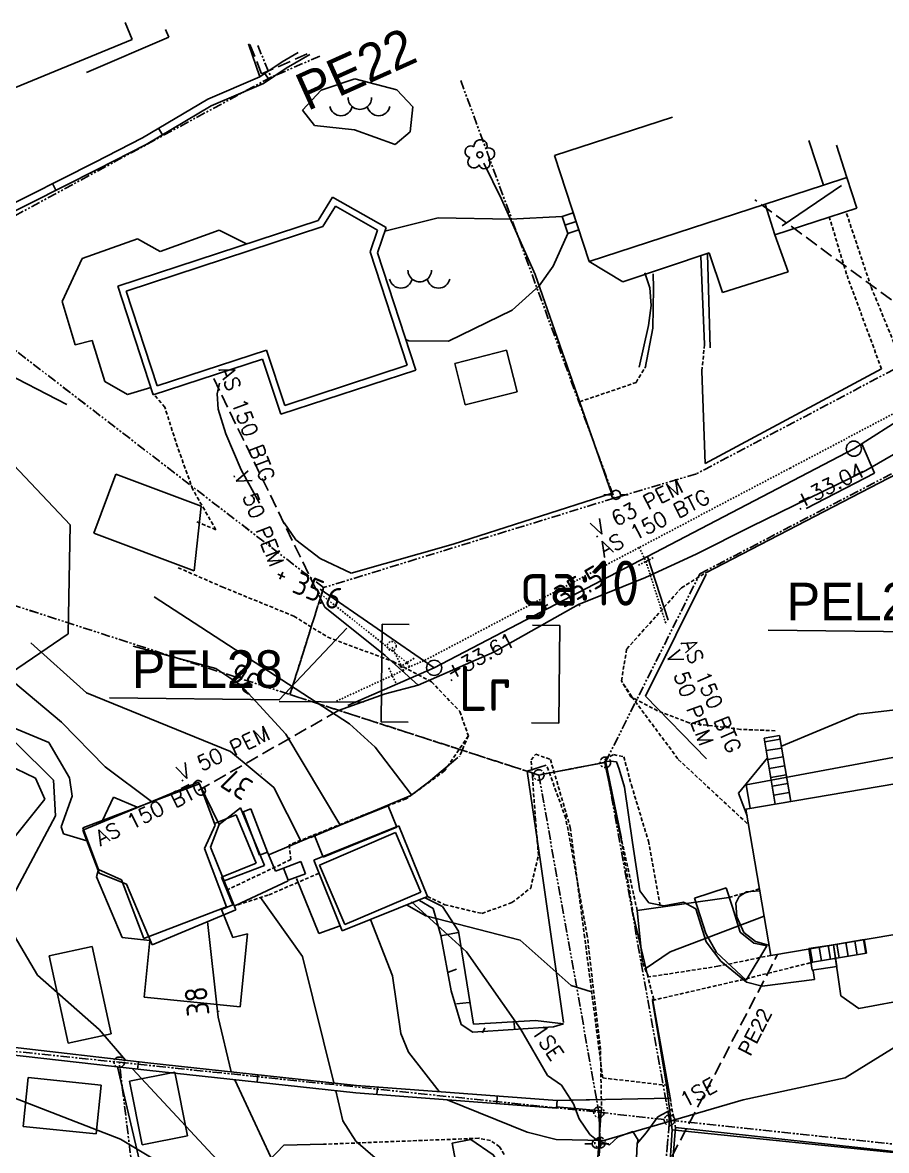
# Model space of a CAD drawing. Header units: metres. Extents: x 139929 to 142176, y 6401995 to 6404420.
# Drawn here: x 140330.2 to 140387.7, y 6402427.4 to 6402502.4 of the extents above; entities that cross this region are included whole.
import ezdxf
from ezdxf.enums import TextEntityAlignment as Align

# ---------------------------------------------------------------- set-up
doc = ezdxf.new("R2010")
doc.units = ezdxf.units.M
doc.header["$LTSCALE"] = 0.5
for name, pattern in [('DASHED', [0.75, 0.5, -0.25]), ('DASHED2', [0.375, 0.25, -0.125]), ('DGN Style 3', [2.464518, 1.76037, -0.704148]), ('HAECK', [0]), ('HIDDEN2', [0.1875, 0.125, -0.0625]), ('PHANTOM', [2.5, 1.25, -0.25, 0.25, -0.25, 0.25, -0.25])]:
    doc.linetypes.add(name, pattern=pattern)
doc.layers.get('0').update_dxf_attribs({"color": 1})
doc.layers.add('FAS_HAKPARENTES', color=250, linetype='Continuous', lineweight=18)
doc.layers.add('LM_GRÄNSPUNKT_TEXT_NY', color=94, linetype='Continuous', lineweight=25)
for name, color, linetype in [('M-BEF-BELYSNINGSSTOLPE', 4, 'Continuous'), ('M-BEF-BYGGNAD', 3, 'Continuous'), ('M-BEF-EL', 4, 'ELLEDNING'), ('M-BEF-EL-TEXT', 1, 'Continuous'), ('M-BEF-FORNFYND', 4, 'Continuous'), ('M-BEF-HÄCK', 7, 'Continuous'), ('M-BEF-MARKLINJE', 4, 'Continuous'), ('M-BEF-MUR', 4, 'Continuous'), ('M-BEF-NIVÅ', 4, 'Continuous'), ('M-BEF-NIVÅKURVA-PRIMÄR-0.5M', 12, 'Continuous'), ('M-BEF-NIVÅKURVA-PRIMÄR-1.0M', 12, 'Continuous'), ('M-BEF-SLÄNT', 4, 'Continuous'), ('M-BEF-STAKET', 4, 'STAKET'), ('M-BEF-TELE', 4, 'TELELEDNING'), ('M-BEF-TELE-INFO', 4, 'Continuous'), ('M-BEF-TELE-TEXT', 1, 'Continuous'), ('M-BEF-TRAPPA', 4, 'Continuous'), ('M-BEF-VA-INFO', 4, 'Continuous'), ('M-BEF-VA-S', 4, 'Continuous'), ('M-BEF-VA-TEXT', 1, 'Continuous'), ('M-BEF-VA-V', 4, 'HIDDEN2'), ('M-BEF-VÄGKANT', 1, 'DASHED'), ('M-BEF-VÄGKANTSTÖD', 1, 'Continuous'), ('M-GR-FASTIGHETSGRÄNS', 3, 'PHANTOM'), ('M-GR-RÄTTIGHETSGRÄNS', 3, 'DASHED')]:
    doc.layers.add(name, color=color, linetype=linetype)
doc.styles.add('ISO', font='iso.shx', dxfattribs={"height": 2.5})
doc.styles.add('ITALICC', font='italicc', dxfattribs={"oblique": 10})
doc.styles.add('ROMANS', font='romans')
doc.styles.get("Standard").update_dxf_attribs({"font": 'simplex8.shx'})
doc.styles.add('Style-font38', font='font38.shx')
doc.linetypes.add('ELLEDNING', pattern='A,3,-0.5,["E",Standard,S=0.5,R=0,X=0,Y=-0.25],-0.5', length=4)
doc.linetypes.add('STAKET', pattern='A,7,[134,morastr.shx,S=0.8,R=0,X=0,Y=0],0.6,[134,morastr.shx,S=0.8,R=0,X=0,Y=0],1', length=8.6)
doc.linetypes.add('TELELEDNING', pattern='A,3,-0.5,["T",Standard,S=0.5,R=0,X=0,Y=-0.25],-0.5', length=4)

# ---------------------------------------------------------------- blocks, each defined once
blk = doc.blocks.new('osynlig cirkel')
blk.add_circle((0, 0), 0.005)
blk = doc.blocks.new('OSYNLIG')
blk.add_blockref('osynlig cirkel', (0, 0))
blk = doc.blocks.new('PRI_L_ALLM')
for points in [[(-0.3, 0, 0), (-0.8, 0, 0)], [(0.8, 0, 0), (0.3, 0, 0)]]:
    blk.add_polyline3d(points)
blk.add_circle((0, 0), 0.3)
blk = doc.blocks.new('PRI_M_BERG')
for centre, radius, start, end in [((0, 0.867), 0.784, 179.99999, 0.00001), ((-1.252, 0.43), 0.765, 192.29023, 347.70977), ((1.252, 0.43), 0.765, 192.29023, 347.70977)]:
    blk.add_arc(centre, radius, start, end)
blk = doc.blocks.new('PRI_M_LÖVTRÄD')
blk.add_circle((0, 0), 0.2)
for centre, radius, start, end in [((0.047722, 0.56156), 0.443002, 345.022908, 184.096476), ((-0.601762, 0.206006), 0.384732, 57.341651, 261.23001), ((0.585988, 0.07036), 0.392534, 269.444378, 106.321877), ((-0.395828, -0.476108), 0.401424, 131.233971, 330.911027), ((0.306072, -0.564084), 0.367104, 196.976003, 41.224955)]:
    blk.add_arc(centre, radius, start, end)
blk = doc.blocks.new('PRI_NIVÅ_HÖJDPUNKT_ISM')
at = {"color": 7}
for p, q in [((-0.25, 0), (0.25, 0)), ((0, 0.25), (0, -0.25))]:
    blk.add_line(p, q, dxfattribs=at)
blk = doc.blocks.new('BRUNN')
blk.add_circle((0, 0), 0.5)
blk = doc.blocks.new('VENTIL')
blk.add_line((0, -0.55), (0, 0.55))
blk = doc.blocks.new('LIGGARPUNKT')
blk.add_circle((0, 0), 0.35)
at = {"layer": 'LM_GRÄNSPUNKT_TEXT_NY', "style": 'ITALICC', "oblique": 10}
blk.add_attdef('PUNKTBETECKNING', (0.5, -0.35), '', height=0.7, dxfattribs=at)
blk = doc.blocks.new('PRI_V_POLLARE')
blk.add_circle((0, 0), 0.2)
blk = doc.blocks.new('PRI_NIVÅ_HÖJDPKT')
at = {"color": 0, "linetype": 'Continuous', "lineweight": -3}
blk.add_circle((183, 184), 0.0005, dxfattribs=at)

msp = doc.modelspace()

# ---------------------------------------------------------------- hatches: boundary and pattern name
at = {"layer": 'M-BEF-FORNFYND'}
h = msp.add_hatch(dxfattribs=at)
h.set_pattern_fill('ANSI31', color=13, scale=2)
h.paths.add_polyline_path([(140426.713, 6402370.307), (140420.855, 6402376.412), (140411.054, 6402383.213), (140403.484, 6402387.15), (140394.943, 6402391.956), (140390.625, 6402395.157), (140385.662, 6402397.629), (140381.852, 6402400.172), (140377.274, 6402403.822), (140370.194, 6402407.321), (140358.287, 6402414.699), (140344.841, 6402421.059), (140334.271, 6402425.284), (140320.287, 6402428.867), (140310.489, 6402427.392), (140308.895, 6402419.035), (140313.284, 6402410.323), (140319.846, 6402399.896), (140330.344, 6402380.737), (140331.799, 6402371.174), (140329.709, 6402366.053), (140329.672, 6402366.077), (140328.672, 6402365.744), (140328.672, 6402364.744), (140328.21, 6402364.712), (140328.21, 6402365.027), (140328.477, 6402365.289), (140328.477, 6402364.755), (140328.487, 6402364.755, -0.304584), (140328.264, 6402364.748), (140328.264, 6402365.08), (140328.535, 6402366.185), (140317.405, 6402365.772), (140305.722, 6402365.115), (140294.076, 6402363.998), (140285.884, 6402362.614), (140284.971, 6402358.431), (140287.694, 6402354.908), (140296.888, 6402354.736), (140314.66, 6402353.212), (140333.963, 6402344.88), (140344.811, 6402339.977), (140351.285, 6402335.06), (140367.926, 6402321.067), (140384.961, 6402312.144), (140397.924, 6402310.347), (140413.82, 6402309.63), (140434.397, 6402315.386), (140443.429, 6402317.748), (140443.023, 6402327.087), (140442.917, 6402346.056), (140436.133, 6402357.975)])
h.paths.add_polyline_path([(140406.458, 6402367.061), (140407.458, 6402366.394), (140406.458, 6402366.061)], flags=16)
h.paths.add_polyline_path([(140363.892, 6402353.982), (140331.636, 6402356.643), (140334.596, 6402358.538), (140344.72, 6402364.932), (140354.432, 6402370.966), (140366.394, 6402375.285)], flags=16)
h.paths.add_polyline_path([(140350.448, 6402375.576), (140350.448, 6402376.576), (140351.448, 6402375.909)], flags=16)
h.paths.add_polyline_path([(140434.133, 6402318.367), (140435.133, 6402317.7), (140434.133, 6402317.367)], flags=16)
h.paths.add_polyline_path([(140311.504, 6402363.442), (140311.504, 6402364.442), (140312.504, 6402363.775)], flags=16)

# ---------------------------------------------------------------- linework, layer by layer
at = {"layer": 'FAS_HAKPARENTES', "color": 1, "linetype": 'Continuous', "lineweight": -3}
for p, q in [((140354.071, 6402455.889), (140354.138, 6402462.388)), ((140365.884, 6402455.803), (140365.951, 6402462.303)), ((140355.871, 6402455.87), (140354.071, 6402455.889)), ((140364.085, 6402455.822), (140365.884, 6402455.803))]:
    msp.add_line(p, q, dxfattribs=at)
at = {"layer": 'FAS_HAKPARENTES', "lineweight": -3}
for p, q in [((140354.071, 6402455.889), (140354.138, 6402462.388)), ((140354.138, 6402462.388), (140355.938, 6402462.369)), ((140365.951, 6402462.303), (140364.151, 6402462.321)), ((140365.884, 6402455.803), (140365.951, 6402462.303)), ((140355.871, 6402455.87), (140354.071, 6402455.889)), ((140364.085, 6402455.822), (140365.884, 6402455.803))]:
    msp.add_line(p, q, dxfattribs=at)
at = {"layer": 'M-BEF-BYGGNAD'}
for p, q in [((140337.045, 6402502.381), (140337.51, 6402501.249)), ((140339.942, 6402501.416), (140339.733, 6402501.917)), ((140337.51, 6402501.249), (140328.086, 6402497.382)), ((140334.48, 6402499.069), (140339.942, 6402501.416)), ((140365.611, 6402493.546), (140373.46, 6402496.102)), ((140382.534, 6402494.538), (140383.501, 6402491.569)), ((140384.357, 6402494.223), (140385.056, 6402492.076)), ((140367.91, 6402486.49), (140365.611, 6402493.546)), ((140385.056, 6402492.076), (140383.501, 6402491.569)), ((140385.056, 6402492.076), (140385.72, 6402490.04)), ((140383.501, 6402491.569), (140367.91, 6402486.49)), ((140384.686, 6402491.555), (140380.757, 6402488.876)), ((140350.833, 6402490.781), (140349.878, 6402489.221)), ((140354.398, 6402488.755), (140350.833, 6402490.781)), ((140380.272, 6402488.265), (140379.608, 6402490.301)), ((140350.199, 6402488.815), (140351.025, 6402490.166)), ((140351.025, 6402490.166), (140353.825, 6402488.575)), ((140385.72, 6402490.04), (140380.272, 6402488.265)), ((140349.878, 6402489.221), (140336.548, 6402484.858)), ((140337.118, 6402484.534), (140350.199, 6402488.815)), ((140353.826, 6402487.068), (140354.398, 6402488.755)), ((140337.853, 6402488.001), (140334.187, 6402486.696)), ((140339.365, 6402487.166), (140337.853, 6402488.001)), ((140343.291, 6402488.568), (140339.365, 6402487.166)), ((140345.109, 6402487.66), (140343.291, 6402488.568)), ((140353.825, 6402488.575), (140353.339, 6402487.141)), ((140380.272, 6402488.265), (140381.157, 6402485.81)), ((140334.187, 6402486.696), (140332.852, 6402483.826)), ((140353.339, 6402487.141), (140355.807, 6402479.6)), ((140356.376, 6402479.276), (140353.826, 6402487.068)), ((140370.161, 6402485.154), (140367.91, 6402486.49)), ((140375.887, 6402487.066), (140370.161, 6402485.154)), ((140376.777, 6402484.441), (140375.887, 6402487.066)), ((140381.157, 6402485.81), (140376.777, 6402484.441)), ((140336.548, 6402484.858), (140338.913, 6402477.633)), ((140339.181, 6402478.231), (140337.118, 6402484.534)), ((140332.852, 6402483.826), (140333.722, 6402480.947)), ((140333.722, 6402480.947), (140334.843, 6402481.239)), ((140334.843, 6402481.239), (140335.686, 6402478.525)), ((140346.453, 6402480.611), (140339.181, 6402478.231)), ((140347.657, 6402476.933), (140346.453, 6402480.611)), ((140362.406, 6402480.597), (140358.965, 6402479.72)), ((140363.11, 6402477.837), (140362.406, 6402480.597)), ((140338.913, 6402477.633), (140346.185, 6402480.013)), ((140346.185, 6402480.013), (140347.39, 6402476.335)), ((140358.965, 6402479.72), (140359.668, 6402476.96)), ((140347.39, 6402476.335), (140356.376, 6402479.276)), ((140355.807, 6402479.6), (140347.657, 6402476.933)), ((140335.686, 6402478.525), (140337.2, 6402477.656)), ((140337.2, 6402477.656), (140338.754, 6402478.121)), ((140359.668, 6402476.96), (140363.11, 6402477.837)), ((140336.423, 6402472.349), (140334.958, 6402468.438)), ((140342.105, 6402470.222), (140336.423, 6402472.349)), ((140341.64, 6402465.937), (140342.105, 6402470.222)), ((140334.958, 6402468.438), (140341.64, 6402465.937)), ((140378.355, 6402451.714), (140390.694, 6402454.009)), ((140378.342, 6402450.095), (140392.519, 6402452.498)), ((140378.342, 6402450.095), (140392.519, 6402452.498)), ((140341.931, 6402451.878), (140334.216, 6402448.696)), ((140341.931, 6402451.878), (140334.216, 6402448.696)), ((140334.222, 6402448.838), (140341.983, 6402451.77)), ((140343.307, 6402449.077), (140341.931, 6402451.878)), ((140343.307, 6402449.077), (140341.931, 6402451.878)), ((140341.983, 6402451.77), (140343.027, 6402449.012)), ((140342.984, 6402449.124), (140341.983, 6402451.77)), ((140378.62, 6402450.142), (140378.355, 6402451.714)), ((140335.532, 6402449.333), (140336.266, 6402450.876)), ((140336.266, 6402450.876), (140337.85, 6402450.209)), ((140344.435, 6402449.717), (140342.984, 6402449.124)), ((140343.307, 6402449.077), (140344.71, 6402450.174)), ((140343.307, 6402449.077), (140344.71, 6402450.174)), ((140345.747, 6402446.504), (140344.435, 6402449.717)), ((140344.71, 6402450.174), (140346.315, 6402446.334)), ((140344.71, 6402450.174), (140346.315, 6402446.334)), ((140379.992, 6402440.365), (140378.342, 6402450.095)), ((140379.992, 6402440.365), (140378.342, 6402450.095)), ((140343.027, 6402449.012), (140342.327, 6402447.462)), ((140342.728, 6402447.558), (140343.307, 6402449.077)), ((140342.728, 6402447.558), (140343.307, 6402449.077)), ((140355.252, 6402448.976), (140349.589, 6402446.688)), ((140355.252, 6402448.976), (140349.589, 6402446.688)), ((140357.149, 6402444.281), (140355.252, 6402448.976)), ((140357.149, 6402444.281), (140355.252, 6402448.976)), ((140334.216, 6402448.696), (140335.32, 6402445.826)), ((140334.216, 6402448.696), (140335.32, 6402445.826)), ((140335.26, 6402446.08), (140334.222, 6402448.838)), ((140355.031, 6402448.525), (140349.973, 6402446.368)), ((140356.719, 6402444.57), (140355.031, 6402448.525)), ((140344.4, 6402443.393), (140342.728, 6402447.558)), ((140344.4, 6402443.393), (140342.728, 6402447.558)), ((140342.327, 6402447.462), (140343.795, 6402443.584)), ((140335.26, 6402446.08), (140335.133, 6402445.578)), ((140336.81, 6402445.38), (140335.26, 6402446.08)), ((140343.451, 6402445.566), (140345.747, 6402446.504)), ((140346.315, 6402446.334), (140343.629, 6402445.315)), ((140346.315, 6402446.334), (140343.629, 6402445.315)), ((140349.589, 6402446.688), (140351.486, 6402441.993)), ((140349.589, 6402446.688), (140351.486, 6402441.993)), ((140349.973, 6402446.368), (140351.661, 6402442.411)), ((140335.133, 6402445.578), (140336.836, 6402441.549)), ((140335.32, 6402445.826), (140337.137, 6402445.099)), ((140335.32, 6402445.826), (140337.137, 6402445.099)), ((140338.274, 6402441.496), (140336.81, 6402445.38)), ((140344.2, 6402443.734), (140343.451, 6402445.566)), ((140337.137, 6402445.099), (140338.84, 6402441.07)), ((140337.137, 6402445.099), (140338.84, 6402441.07)), ((140351.661, 6402442.411), (140356.719, 6402444.57)), ((140343.441, 6402443.423), (140344.2, 6402443.734)), ((140351.486, 6402441.993), (140357.149, 6402444.281)), ((140351.486, 6402441.993), (140357.149, 6402444.281)), ((140343.795, 6402443.584), (140338.274, 6402441.496)), ((140338.84, 6402441.07), (140344.4, 6402443.393)), ((140338.84, 6402441.07), (140344.4, 6402443.393)), ((140344.202, 6402441.561), (140343.441, 6402443.423)), ((140394.168, 6402442.768), (140379.992, 6402440.365)), ((140394.168, 6402442.768), (140379.992, 6402440.365)), ((140336.836, 6402441.549), (140338.687, 6402441.365)), ((140345.181, 6402441.792), (140344.202, 6402441.561)), ((140344.698, 6402436.946), (140345.181, 6402441.792)), ((140334.843, 6402440.963), (140331.99, 6402440.341)), ((140336.108, 6402435.156), (140334.843, 6402440.963)), ((140338.687, 6402441.365), (140338.31, 6402437.583)), ((140384.657, 6402437.671), (140384.167, 6402441.064)), ((140331.99, 6402440.341), (140333.255, 6402434.534)), ((140391.164, 6402437.838), (140385.845, 6402436.831)), ((140338.31, 6402437.583), (140344.698, 6402436.946)), ((140385.845, 6402436.831), (140384.657, 6402437.671)), ((140333.255, 6402434.534), (140336.108, 6402435.156)), ((140340.348, 6402432.603), (140337.332, 6402432)), ((140341.194, 6402428.371), (140340.348, 6402432.603)), ((140330.268, 6402428.986), (140330.6, 6402432.238)), ((140330.6, 6402432.238), (140335.441, 6402431.744)), ((140335.441, 6402431.744), (140335.109, 6402428.493)), ((140337.332, 6402432), (140338.178, 6402427.768)), ((140335.109, 6402428.493), (140330.268, 6402428.986)), ((140338.178, 6402427.768), (140341.194, 6402428.371))]:
    msp.add_line(p, q, dxfattribs=at)
at = {"layer": 'M-BEF-EL', "flags": 128}
for points in [[(140371.094, 6402427.868), (140371.18, 6402428.071), (140370.813, 6402428.656), (140369.846, 6402428.302), (140369.262, 6402427.778), (140368.397, 6402428.112), (140367.95, 6402428.462), (140367.235, 6402429.492), (140366.864, 6402430.486), (140366.059, 6402431.734), (140365.144, 6402432.388), (140363.341, 6402435.485), (140359.754, 6402440.596), (140356.09, 6402443.915)], [(140374.199, 6402392.623), (140373.379, 6402393.178), (140371.682, 6402395.538), (140370.486, 6402397.69), (140370.002, 6402399.849), (140370.071, 6402403.562), (140370.179, 6402407.199), (140370.134, 6402409.722), (140370.525, 6402414.995), (140371.094, 6402427.868), (140371.709, 6402428.563), (140372.487, 6402429.639), (140373.396, 6402430.129)], [(140359.103, 6402426.234), (140358.806, 6402427.886), (140360.028, 6402428.13), (140361.53, 6402427.114), (140362.818, 6402425.159), (140363.224, 6402418.767), (140362.856, 6402413.247), (140362.106, 6402411.86), (140360.807, 6402411.003), (140359.257, 6402410.201), (140357.452, 6402409.415), (140356.421, 6402408.803), (140355.499, 6402407.647), (140351.582, 6402401.344), (140349.747, 6402400.301), (140347.935, 6402399.396), (140346.908, 6402398.407), (140346.533, 6402397.3), (140346.984, 6402396.227), (140348.115, 6402395.287), (140350.735, 6402393.213), (140354.311, 6402391.992), (140358.675, 6402391.15), (140364.271, 6402390.008), (140368.839, 6402389.159), (140371.487, 6402388.472), (140373.116, 6402389.005), (140374.324, 6402390.123), (140374.402, 6402391.345), (140374.37, 6402392.069), (140374.243, 6402392.745), (140374.632, 6402392.924)]]:
    msp.add_lwpolyline(points, dxfattribs=at)
at = {"layer": 'M-BEF-HÄCK', "lineweight": -3}
for p, q in [((140346.003, 6402498.764), (140345.239, 6402500.968)), ((140362.075, 6402490.649), (140360.912, 6402493.023)), ((140364.32, 6402485.631), (140362.075, 6402490.649)), ((140375.961, 6402480.759), (140375.791, 6402486.984)), ((140371.621, 6402485.736), (140371.94, 6402484.745)), ((140369.39, 6402471.086), (140364.32, 6402485.631)), ((140371.94, 6402484.745), (140372.044, 6402483.566)), ((140372.044, 6402483.566), (140371.862, 6402482.245)), ((140371.862, 6402482.245), (140371.229, 6402479.466)), ((140387.359, 6402479.355), (140375.629, 6402473.075)), ((140375.627, 6402465.781), (140388.424, 6402472.409)), ((140369.366, 6402471.078), (140358.854, 6402467.694)), ((140348.405, 6402467.996), (140347.629, 6402469.111)), ((140350.019, 6402466.758), (140348.405, 6402467.996)), ((140358.854, 6402467.694), (140352.086, 6402465.782)), ((140352.086, 6402465.782), (140350.019, 6402466.758)), ((140371.66, 6402457.59), (140375.693, 6402465.704)), ((140370.062, 6402448.011), (140368.924, 6402453.261)), ((140371.806, 6402438.959), (140370.863, 6402442.976)), ((140373.341, 6402430.656), (140372.126, 6402437.472)), ((140371.403, 6402400.096), (140373.646, 6402428.917)), ((140401.423, 6402425.888), (140373.646, 6402428.917))]:
    msp.add_line(p, q, dxfattribs=at)
at = {"layer": 'M-BEF-HÄCK', "color": 1, "linetype": 'HAECK', "lineweight": -3}
for p, q in [((140371.66, 6402457.59), (140375.693, 6402465.704)), ((140375.722, 6402453.441), (140371.66, 6402457.59)), ((140370.03, 6402448.238), (140368.967, 6402453.403)), ((140371.103, 6402443.346), (140377.196, 6402444.211)), ((140371.469, 6402439.888), (140371.103, 6402443.346)), ((140373.056, 6402431.731), (140372.117, 6402437.373)), ((140373.422, 6402428.773), (140373.056, 6402431.731)), ((140371.68, 6402400.377), (140373.422, 6402428.773)), ((140401.423, 6402425.888), (140373.422, 6402428.773))]:
    msp.add_line(p, q, dxfattribs=at)
at = {"layer": 'M-BEF-MARKLINJE', "lineweight": -3}
for p, q in [((140350.083, 6402497.881), (140352.317, 6402498.64)), ((140352.317, 6402498.64), (140355.117, 6402497.906)), ((140348.846, 6402496.556), (140350.083, 6402497.881)), ((140355.117, 6402497.906), (140356.181, 6402496.777)), ((140349.639, 6402495.529), (140348.846, 6402496.556)), ((140356.181, 6402496.777), (140356.008, 6402495.123)), ((140352.31, 6402495.247), (140349.639, 6402495.529)), ((140355.006, 6402494.264), (140352.31, 6402495.247)), ((140356.008, 6402495.123), (140355.006, 6402494.264)), ((140362.673, 6402489.314), (140366.113, 6402489.491)), ((140354.312, 6402488.517), (140357.871, 6402489.398)), ((140357.871, 6402489.398), (140362.673, 6402489.314)), ((140366.484, 6402488.351), (140365.508, 6402486.179)), ((140365.508, 6402486.179), (140364.585, 6402484.871)), ((140364.585, 6402484.871), (140362.798, 6402483.251)), ((140362.798, 6402483.251), (140358.549, 6402481.206)), ((140355.918, 6402481.224), (140355.752, 6402481.297)), ((140358.549, 6402481.206), (140355.918, 6402481.224)), ((140333.389, 6402468.994), (140325.941, 6402476.841)), ((140333.251, 6402461.742), (140333.389, 6402468.994)), ((140326.041, 6402456.823), (140333.251, 6402461.742)), ((140365.786, 6402430.711), (140368.688, 6402430.774))]:
    msp.add_line(p, q, dxfattribs=at)
at = {"layer": 'M-BEF-MARKLINJE'}
for p, q in [((140326.041, 6402456.823, 38.257), (140333.251, 6402461.742, 37.004)), ((140365.786, 6402430.711, 37.359), (140373.299, 6402430.874, 37.359))]:
    msp.add_line(p, q, dxfattribs=at)
at = {"layer": 'M-BEF-MUR', "lineweight": -3}
for p, q in [((140347.488, 6402499.779), (140348.561, 6402500.395)), ((140349.332, 6402500.262), (140347.754, 6402499.355)), ((140346.003, 6402498.764), (140347.488, 6402499.779)), ((140347.754, 6402499.355), (140346.244, 6402498.324)), ((140342.542, 6402497.288), (140346.003, 6402498.764)), ((140346.616, 6402498.578), (140346.334, 6402498.991)), ((140346.244, 6402498.324), (140342.769, 6402496.841)), ((140338.192, 6402494.717), (140342.542, 6402497.288)), ((140342.769, 6402496.841), (140338.433, 6402494.278)), ((140334.995, 6402493.087), (140338.192, 6402494.717)), ((140339.523, 6402494.922), (140339.268, 6402495.353)), ((140338.433, 6402494.278), (140335.222, 6402492.641)), ((140327.335, 6402489.215), (140334.995, 6402493.087)), ((140335.222, 6402492.641), (140327.561, 6402488.769)), ((140332.428, 6402491.229), (140332.203, 6402491.675)), ((140375.583, 6402480.968), (140375.343, 6402486.85)), ((140372.179, 6402485.671), (140372.201, 6402484.721)), ((140372.201, 6402484.721), (140372.142, 6402482.073)), ((140372.142, 6402482.073), (140371.647, 6402479.398)), ((140333.166, 6402476.995), (140323.94, 6402481.692)), ((140343.166, 6402477.707), (140343.31, 6402478.408)), ((140343.237, 6402476.688), (140343.166, 6402477.707)), ((140343.738, 6402475.034), (140343.237, 6402476.688)), ((140344.766, 6402472.649), (140343.738, 6402475.034)), ((140345.976, 6402470.418), (140344.766, 6402472.649)), ((140359.173, 6402453.529), (140357.215, 6402451.887)), ((140365.061, 6402453.006), (140363.792, 6402452.617)), ((140368.898, 6402453.223), (140369.321, 6402453.283)), ((140369.321, 6402453.283), (140369.718, 6402453.224)), ((140369.718, 6402453.224), (140369.917, 6402452.754)), ((140369.917, 6402452.754), (140370.262, 6402451.549)), ((140363.792, 6402452.617), (140364.702, 6402446.421)), ((140357.215, 6402451.887), (140356.046, 6402450.995)), ((140370.262, 6402451.549), (140370.785, 6402447.863)), ((140356.046, 6402450.995), (140349.396, 6402448.191)), ((140370.785, 6402447.863), (140371.273, 6402444.655)), ((140346.504, 6402447.232), (140347.048, 6402445.964)), ((140347.048, 6402445.964), (140347.585, 6402446.173)), ((140364.702, 6402446.421), (140366.205, 6402435.913)), ((140347.897, 6402445.33), (140344.385, 6402443.679)), ((140348.45, 6402445.482), (140349.934, 6402441.826)), ((140371.273, 6402444.655), (140371.872, 6402443.848)), ((140377.888, 6402444.286), (140378.371, 6402444.59)), ((140378.371, 6402444.59), (140379.247, 6402444.665)), ((140371.872, 6402443.848), (140372.877, 6402443.663)), ((140372.877, 6402443.663), (140374.187, 6402443.911)), ((140374.187, 6402443.911), (140375, 6402443.451)), ((140377.677, 6402443.832), (140377.888, 6402444.286)), ((140377.742, 6402442.927), (140377.677, 6402443.832)), ((140375, 6402443.451), (140375.694, 6402441.276)), ((140349.934, 6402441.826), (140351.344, 6402442.323)), ((140378.193, 6402441.888), (140377.742, 6402442.927)), ((140378.969, 6402441.281), (140378.193, 6402441.888)), ((140375.694, 6402441.276), (140376.662, 6402439.983)), ((140379.846, 6402441.038), (140378.969, 6402441.281)), ((140376.662, 6402439.983), (140378.368, 6402438.58)), ((140329.349, 6402434.28), (140338.548, 6402433.22)), ((140338.493, 6402432.723), (140329.292, 6402433.784)), ((140337.87, 6402432.794), (140337.927, 6402433.291)), ((140352.382, 6402431.226), (140338.493, 6402432.723)), ((140338.548, 6402433.22), (140352.428, 6402431.724)), ((140345.824, 6402431.933), (140345.877, 6402432.43)), ((140352.428, 6402431.724), (140365.786, 6402430.711)), ((140365.748, 6402430.213), (140352.382, 6402431.226)), ((140353.782, 6402431.12), (140353.819, 6402431.618)), ((140361.759, 6402430.515), (140361.797, 6402431.013)), ((140365.724, 6402430.292), (140368.704, 6402430.032)), ((140365.786, 6402430.711), (140365.748, 6402430.213)), ((140368.704, 6402430.032), (140368.184, 6402422.521)), ((140347.599, 6402427.738), (140346.082, 6402426.183)), ((140350.227, 6402427.808), (140347.599, 6402427.738))]:
    msp.add_line(p, q, dxfattribs=at)
at = {"layer": 'M-BEF-MUR'}
for p, q in [((140329.349, 6402434.28), (140338.548, 6402433.22)), ((140338.493, 6402432.723), (140329.292, 6402433.784)), ((140337.87, 6402432.794), (140337.927, 6402433.291)), ((140352.382, 6402431.226), (140338.493, 6402432.723)), ((140338.548, 6402433.22), (140352.428, 6402431.724)), ((140345.824, 6402431.933), (140345.877, 6402432.43)), ((140352.428, 6402431.724), (140365.786, 6402430.711)), ((140365.748, 6402430.213), (140352.382, 6402431.226)), ((140353.782, 6402431.12), (140353.819, 6402431.618)), ((140361.759, 6402430.515), (140361.797, 6402431.013)), ((140365.786, 6402430.711), (140365.748, 6402430.213))]:
    msp.add_line(p, q, dxfattribs=at)
at = {"layer": 'M-BEF-NIVÅKURVA-PRIMÄR-0.5M', "linetype": 'Continuous', "lineweight": -3}
for p, q in [((140332.818, 6402455.868, 37.5), (140327.102, 6402460.638, 37.5)), ((140343.076, 6402459.432, 36.5), (140337.574, 6402460.915, 36.5)), ((140344.747, 6402458.32, 36.5), (140343.076, 6402459.432, 36.5)), ((140347.733, 6402455.076, 36.5), (140344.747, 6402458.32, 36.5)), ((140335.717, 6402452.892, 37.5), (140332.818, 6402455.868, 37.5)), ((140351.322, 6402449.061, 36.5), (140347.733, 6402455.076, 36.5)), ((140332.269, 6402452.015, 38.5), (140329.738, 6402454.515, 38.5)), ((140338.797, 6402450.585, 37.5), (140335.717, 6402452.892, 37.5)), ((140332.412, 6402449.651, 38.5), (140332.269, 6402452.015, 38.5)), ((140329.643, 6402444.436, 38.5), (140332.412, 6402449.651, 38.5)), ((140348.829, 6402440.296, 37.5), (140346.052, 6402444.209, 37.5)), ((140357.055, 6402443.004, 36.5), (140355.769, 6402443.723, 36.5)), ((140363.329, 6402441.385, 36.5), (140357.055, 6402443.004, 36.5)), ((140379.551, 6402442.965, 36.5), (140373.304, 6402440.591, 36.5)), ((140331.206, 6402439.045, 38.5), (140329.431, 6402442.062, 38.5)), ((140366.724, 6402438.37, 36.5), (140363.329, 6402441.385, 36.5)), ((140350.915, 6402431.887, 37.5), (140348.829, 6402440.296, 37.5)), ((140373.304, 6402440.591, 36.5), (140371.639, 6402439.461, 36.5)), ((140335.315, 6402435.428, 38.5), (140331.206, 6402439.045, 38.5)), ((140368.075, 6402437.948, 36.5), (140366.724, 6402438.37, 36.5)), ((140337.06, 6402433.391, 38.5), (140335.315, 6402435.428, 38.5)), ((140343.743, 6402426.151, 38.5), (140337.539, 6402432.833, 38.5)), ((140351.521, 6402429.369, 37.5), (140351.059, 6402431.369, 37.5)), ((140352.395, 6402428.02, 37.5), (140351.521, 6402429.369, 37.5)), ((140356.459, 6402424.528, 37.5), (140352.395, 6402428.02, 37.5))]:
    msp.add_line(p, q, dxfattribs=at)
at = {"layer": 'M-BEF-NIVÅKURVA-PRIMÄR-1.0M', "linetype": 'Continuous', "lineweight": -3}
for p, q in [((140351.961, 6402455.763, 36), (140338.972, 6402464.195, 36)), ((140334.472, 6402457.815, 37), (140330.766, 6402461.142, 37)), ((140331.975, 6402454.523, 38), (140324.404, 6402457.649, 38)), ((140344.059, 6402453.916, 37), (140334.472, 6402457.815, 37)), ((140390.701, 6402456.96, 36), (140385.795, 6402456.399, 36)), ((140353.67, 6402454.208, 36), (140351.961, 6402455.763, 36)), ((140385.795, 6402456.399, 36), (140380.699, 6402454.278, 36)), ((140333.337, 6402452.178, 38), (140331.975, 6402454.523, 38)), ((140331.079, 6402452.137, 39), (140327.506, 6402453.876, 39)), ((140346.923, 6402451.528, 37), (140344.059, 6402453.916, 37)), ((140356.097, 6402451.033, 36), (140353.67, 6402454.208, 36)), ((140379.772, 6402453.501, 36), (140377.837, 6402451.149, 36)), ((140331.705, 6402450.75, 39), (140331.079, 6402452.137, 39)), ((140333.51, 6402450.953, 38), (140333.337, 6402452.178, 38)), ((140348.716, 6402448.016, 37), (140346.923, 6402451.528, 37)), ((140323.368, 6402440.375, 39), (140331.705, 6402450.75, 39)), ((140332.783, 6402448.909, 38), (140333.51, 6402450.953, 38)), ((140377.837, 6402451.149, 36), (140378.417, 6402449.649, 36)), ((140332.937, 6402448.45, 38), (140332.783, 6402448.909, 38)), ((140334.493, 6402447.974, 38), (140332.937, 6402448.45, 38)), ((140343.232, 6402436.251, 38), (140342.523, 6402442.61, 38)), ((140354.819, 6402439.004, 37), (140353.367, 6402442.753, 37)), ((140355.382, 6402435.175, 37), (140354.819, 6402439.004, 37)), ((140344.091, 6402432.623, 38), (140343.232, 6402436.251, 38)), ((140355.887, 6402433.937, 37), (140355.382, 6402435.175, 37)), ((140390.133, 6402435.44, 37), (140384.947, 6402432.228, 37)), ((140357.928, 6402431.307, 37), (140355.887, 6402433.937, 37)), ((140349.5, 6402421.029, 38), (140344.335, 6402432.093, 38)), ((140384.947, 6402432.228, 37), (140378.16, 6402430.762, 37)), ((140336.736, 6402428.153, 39), (140329.197, 6402431.075, 39)), ((140363.779, 6402428.618, 37), (140358.459, 6402430.766, 37)), ((140378.16, 6402430.762, 37), (140368.88, 6402428.059, 37)), ((140341.049, 6402425.568, 39), (140336.736, 6402428.153, 39)), ((140365.717, 6402428.124, 37), (140363.779, 6402428.618, 37)), ((140368.88, 6402428.059, 37), (140365.717, 6402428.124, 37))]:
    msp.add_line(p, q, dxfattribs=at)
at = {"layer": 'M-BEF-SLÄNT', "lineweight": -3}
for p, q in [((140356.625, 6402444.022), (140357.523, 6402443.471)), ((140358.16, 6402443.613), (140356.996, 6402444.192)), ((140357.523, 6402443.471), (140358.042, 6402441.68)), ((140359.213, 6402441.977), (140358.16, 6402443.613)), ((140358.04, 6402441.669), (140359.186, 6402441.893)), ((140358.042, 6402441.68), (140358.723, 6402437.997)), ((140360.206, 6402435.798), (140359.213, 6402441.977)), ((140358.543, 6402439.258), (140359.075, 6402439.444)), ((140358.723, 6402437.997), (140359.385, 6402435.774)), ((140359.092, 6402437.151), (140359.921, 6402437.241)), ((140359.385, 6402435.774), (140360.173, 6402435.255)), ((140360.173, 6402435.255), (140365.527, 6402435.618)), ((140364.347, 6402436.042), (140360.206, 6402435.798)), ((140360.821, 6402435.209), (140360.96, 6402435.551)), ((140362.971, 6402435.448), (140362.91, 6402435.976)), ((140366.207, 6402435.811), (140364.347, 6402436.042)), ((140365.527, 6402435.618), (140366.207, 6402435.811))]:
    msp.add_line(p, q, dxfattribs=at)
at = {"layer": 'M-BEF-STAKET', "lineweight": -3}
for p, q in [((140375.629, 6402473.075), (140375.406, 6402479.194)), ((140339.168, 6402421.732), (140336.537, 6402432.948))]:
    msp.add_line(p, q, dxfattribs=at)
at = {"layer": 'M-BEF-TELE', "linetype": 'Continuous'}
for p, q in [((140386.305, 6402472.608), (140390.377, 6402474.955)), ((140378.681, 6402468.874), (140386.305, 6402472.608)), ((140375.032, 6402467.047), (140378.681, 6402468.874)), ((140371.655, 6402465.485), (140375.032, 6402467.047)), ((140367.205, 6402463.703), (140371.655, 6402465.485)), ((140350.315, 6402463.518), (140354.343, 6402460.307)), ((140361.615, 6402460.541), (140367.205, 6402463.703)), ((140354.343, 6402460.307), (140356.532, 6402458.339)), ((140356.532, 6402458.339), (140361.615, 6402460.541)), ((140356.532, 6402458.339), (140354.348, 6402457.753)), ((140354.348, 6402457.753), (140351.226, 6402456.638))]:
    msp.add_line(p, q, dxfattribs=at)
at = {"layer": 'M-BEF-TELE-INFO', "linetype": 'DGN Style 3'}
for p, q in [((140346.12, 6402498.971), (140345.326, 6402500.953)), ((140349.148, 6402500.294), (140346.12, 6402498.971)), ((140391.992, 6402481.032), (140378.942, 6402490.595)), ((140350.315, 6402463.518), (140342.934, 6402478.715)), ((140351.226, 6402456.638), (140341.808, 6402451.271)), ((140373.405, 6402426.99), (140380.442, 6402440.414))]:
    msp.add_line(p, q, dxfattribs=at)
at = {"layer": 'M-BEF-TELE-TEXT', "linetype": 'Continuous'}
for p, q in [((140347.297, 6402457.36), (140351.797, 6402462.112)), ((140379.813, 6402461.982), (140394.604, 6402461.83)), ((140335.996, 6402457.477), (140347.297, 6402457.36)), ((140347.296, 6402457.246), (140352.888, 6402457.189))]:
    msp.add_line(p, q, dxfattribs=at)
at = {"layer": 'M-BEF-TRAPPA', "lineweight": -3}
for p, q in [((140366.113, 6402489.491), (140366.854, 6402489.732)), ((140366.113, 6402489.491), (140366.484, 6402488.351)), ((140367.225, 6402488.592), (140366.854, 6402489.732)), ((140366.299, 6402488.92), (140367.04, 6402489.162)), ((140366.484, 6402488.351), (140367.225, 6402488.592)), ((140344.886, 6402449.918), (140345.413, 6402450.117)), ((140345.977, 6402447.033), (140344.886, 6402449.918)), ((140345.413, 6402450.117), (140346.504, 6402447.232)), ((140354.543, 6402450.312), (140349.63, 6402448.324)), ((140355.119, 6402448.89), (140354.543, 6402450.312)), ((140349.63, 6402448.324), (140350.206, 6402446.902)), ((140350.206, 6402446.902), (140355.119, 6402448.89)), ((140346.504, 6402447.232), (140345.977, 6402447.033)), ((140348.731, 6402446.599), (140347.585, 6402446.173)), ((140347.585, 6402446.173), (140347.886, 6402445.363)), ((140349.032, 6402445.789), (140348.731, 6402446.599)), ((140347.886, 6402445.363), (140349.032, 6402445.789)), ((140374.912, 6402444.163), (140377.029, 6402444.85)), ((140377.029, 6402444.85), (140377.445, 6402443.569)), ((140375.67, 6402441.829), (140374.912, 6402444.163)), ((140377.445, 6402443.569), (140377.961, 6402441.906)), ((140376.392, 6402440.563), (140375.67, 6402441.829)), ((140377.961, 6402441.906), (140378.874, 6402441.183)), ((140379.719, 6402440.989), (140378.363, 6402438.719)), ((140378.874, 6402441.183), (140379.719, 6402440.989)), ((140384.167, 6402441.064), (140382.534, 6402440.819)), ((140382.534, 6402440.819), (140382.75, 6402439.382)), ((140384.383, 6402439.627), (140384.167, 6402441.064)), ((140378.363, 6402438.719), (140376.392, 6402440.563)), ((140382.75, 6402439.382), (140384.383, 6402439.627))]:
    msp.add_line(p, q, dxfattribs=at)
at = {"layer": 'M-BEF-TRAPPA', "color": 1, "linetype": 'Continuous', "lineweight": -3}
for p, q in [((140379.552, 6402454.805), (140380.578, 6402454.987)), ((140380.578, 6402454.987), (140381.322, 6402450.601)), ((140380.294, 6402450.426), (140379.552, 6402454.805)), ((140379.592, 6402454.567), (140380.62, 6402454.741)), ((140379.692, 6402453.975), (140380.721, 6402454.15)), ((140379.792, 6402453.384), (140380.821, 6402453.558)), ((140379.893, 6402452.792), (140380.921, 6402452.967)), ((140379.993, 6402452.201), (140381.022, 6402452.375)), ((140380.093, 6402451.609), (140381.122, 6402451.784)), ((140380.194, 6402451.018), (140381.223, 6402451.192)), ((140380.294, 6402450.426), (140381.322, 6402450.601)), ((140382.618, 6402440.81), (140386.205, 6402441.418)), ((140382.618, 6402440.81), (140382.771, 6402439.903)), ((140383.209, 6402440.91), (140383.364, 6402440.003)), ((140383.801, 6402441.011), (140383.955, 6402440.104)), ((140384.392, 6402441.111), (140384.547, 6402440.203)), ((140384.984, 6402441.211), (140385.138, 6402440.303)), ((140385.575, 6402441.312), (140385.73, 6402440.404)), ((140386.167, 6402441.412), (140386.321, 6402440.504)), ((140386.205, 6402441.418), (140386.359, 6402440.511)), ((140386.359, 6402440.511), (140382.771, 6402439.903))]:
    msp.add_line(p, q, dxfattribs=at)
at = {"layer": 'M-BEF-VA-INFO'}
for p, q in [((140386.882, 6402472.428), (140386.039, 6402474.384)), ((140382.34, 6402470.083), (140386.882, 6402472.428))]:
    msp.add_line(p, q, dxfattribs=at)
at = {"layer": 'M-BEF-VA-S'}
for points in [[(140385.518, 6402474.051, 0), (140389.125, 6402476.347, 0), (140390.471, 6402477.204, 0), (140394.104, 6402479.517, 0)], [(140357.599, 6402459.483, 0), (140371.801, 6402466.894, 0), (140385.518, 6402474.051, 0)], [(140371.801, 6402466.894, 0), (140373.169, 6402462.65, 0)], [(140350.011, 6402464.701, 0), (140357.599, 6402459.483, 0)], [(140351.861, 6402456.982, 0), (140357.599, 6402459.483, 0)]]:
    msp.add_polyline3d(points, dxfattribs=at)
at = {"layer": 'M-BEF-VA-TEXT'}
for points in [[(140343.289, 6402479.316, 0), (140343.324, 6402479.223, 0)], [(140344.29, 6402472.245, 0), (140344.327, 6402472.152, 0)], [(140381.917, 6402470.026, 0), (140382.006, 6402470.071, 0)], [(140368.405, 6402468.188, 0), (140368.494, 6402468.234, 0)], [(140368.885, 6402466.846, 0), (140368.974, 6402466.892, 0)], [(140374.033, 6402461.144, 0), (140374.072, 6402461.052, 0)], [(140373.014, 6402460.396, 0), (140373.048, 6402460.302, 0)], [(140358.708, 6402458.633, 0), (140358.796, 6402458.681, 0)], [(140340.805, 6402451.965, 0), (140340.895, 6402452.008, 0)], [(140335.385, 6402447.652, 0), (140335.474, 6402447.697, 0)]]:
    msp.add_polyline3d(points, dxfattribs=at)
at = {"layer": 'M-BEF-VA-V'}
for points in [[(140425.195, 6402495.324, 0), (140418.33, 6402491.842, 0), (140415.136, 6402490.295, 0), (140403.192, 6402484.184, 0), (140395.927, 6402480.68, 0), (140394.801, 6402480.047, 0), (140390.082, 6402477.389, 0), (140388.625, 6402476.625, 0), (140381.28, 6402472.761, 0), (140371.225, 6402467.475, 0), (140356.904, 6402459.947, 0), (140355.959, 6402459.552, 0), (140355.548, 6402459.312, 0)], [(140371.225, 6402467.475, 0), (140371.686, 6402466.555, 0), (140373.033, 6402462.364, 0)], [(140355.959, 6402459.552, 0), (140355.793, 6402459.825, 0), (140349.867, 6402464.527, 0)], [(140355.548, 6402459.312, 0), (140354.777, 6402460.928, 0)], [(140355.548, 6402459.312, 0), (140354.814, 6402458.975, 0), (140351.095, 6402457.265, 0)]]:
    msp.add_polyline3d(points, dxfattribs=at)
at = {"layer": 'M-BEF-VÄGKANT', "lineweight": -3}
for p, q in [((140385.029, 6402485.664), (140383.883, 6402489.464)), ((140386.66, 6402484.823), (140384.988, 6402489.819)), ((140387.359, 6402479.355), (140385.029, 6402485.664)), ((140388.612, 6402480.048), (140386.66, 6402484.823)), ((140375.583, 6402480.968), (140375.406, 6402479.194)), ((140371.031, 6402478.449), (140371.67, 6402479.522)), ((140367.27, 6402477.167), (140371.031, 6402478.449)), ((140339.679, 6402476.809), (140338.917, 6402477.705)), ((140340.52, 6402474.176), (140339.679, 6402476.809)), ((140341.546, 6402471.327), (140340.52, 6402474.176)), ((140343.081, 6402468.664), (140341.546, 6402471.327)), ((140341.805, 6402469.187), (140343.081, 6402468.664)), ((140343.55, 6402464.841), (140340.503, 6402466.17)), ((140374.054, 6402464.808), (140375.627, 6402465.781)), ((140348.267, 6402462.915), (140343.55, 6402464.841)), ((140372.387, 6402462.937), (140374.054, 6402464.808)), ((140348.267, 6402462.915), (140350.524, 6402461.521)), ((140370.409, 6402460.742), (140372.387, 6402462.937)), ((140350.524, 6402461.521), (140354.87, 6402459.894)), ((140370.057, 6402458.621), (140370.409, 6402460.742)), ((140354.87, 6402459.894), (140357.422, 6402458.555)), ((140357.422, 6402458.555), (140359.309, 6402456.577)), ((140370.691, 6402457.547), (140370.057, 6402458.621)), ((140370.75, 6402457.555), (140370.057, 6402458.621)), ((140372.459, 6402456.633), (140370.691, 6402457.547)), ((140359.309, 6402456.577), (140359.873, 6402454.966)), ((140374.563, 6402455.818), (140372.459, 6402456.633)), ((140377.982, 6402455.391), (140374.563, 6402455.818)), ((140359.873, 6402454.966), (140359.274, 6402453.569)), ((140380.292, 6402455.297), (140377.982, 6402455.391)), ((140366.356, 6402449.483), (140365.091, 6402452.976)), ((140367.784, 6402441.668), (140366.356, 6402449.483)), ((140370.863, 6402442.976), (140370.062, 6402448.011)), ((140368.66, 6402434.101), (140367.784, 6402441.668)), ((140372.204, 6402437.439), (140371.806, 6402438.959)), ((140368.738, 6402430.016), (140368.66, 6402434.101)), ((140373.351, 6402430.563), (140373.663, 6402428.872)), ((140360.561, 6402428.207), (140350.227, 6402427.808)), ((140361.343, 6402428.057), (140360.561, 6402428.207)), ((140361.951, 6402427.641), (140361.343, 6402428.057)), ((140362.262, 6402427.124), (140361.951, 6402427.641))]:
    msp.add_line(p, q, dxfattribs=at)
at = {"layer": 'M-BEF-VÄGKANT'}
for p, q in [((140350.524, 6402461.521), (140354.87, 6402459.894)), ((140370.057, 6402458.621), (140370.409, 6402460.742)), ((140354.87, 6402459.894), (140357.422, 6402458.555)), ((140357.422, 6402458.555), (140359.309, 6402456.577)), ((140370.75, 6402457.555), (140370.057, 6402458.621)), ((140370.75, 6402457.555), (140373.842, 6402453.39)), ((140359.309, 6402456.577), (140359.873, 6402454.966)), ((140359.873, 6402454.966), (140358.288, 6402452.63)), ((140364.049, 6402453.355), (140364.354, 6402453.743)), ((140364.354, 6402453.743), (140365.331, 6402453.389)), ((140368.967, 6402453.403), (140369.53, 6402453.713)), ((140369.53, 6402453.713), (140370.215, 6402453.573)), ((140370.215, 6402453.573), (140370.719, 6402451.689)), ((140364.134, 6402452.279), (140364.049, 6402453.355)), ((140365.331, 6402453.389), (140366.653, 6402448.866)), ((140373.842, 6402453.39), (140378.52, 6402449.042)), ((140358.288, 6402452.63), (140355.734, 6402450.769)), ((140364.344, 6402449.384), (140364.134, 6402452.279)), ((140370.719, 6402451.689), (140371.852, 6402447.965)), ((140355.734, 6402450.769), (140352.565, 6402449.559)), ((140352.565, 6402449.559), (140347.957, 6402447.712)), ((140364.535, 6402447.014), (140364.344, 6402449.384)), ((140366.653, 6402448.866), (140367.586, 6402441.757)), ((140371.103, 6402443.346), (140370.03, 6402448.238)), ((140347.957, 6402447.712), (140348.069, 6402446.737)), ((140371.852, 6402447.965), (140372.644, 6402443.565)), ((140348.069, 6402446.737), (140343.863, 6402444.732)), ((140364.02, 6402444.844), (140364.535, 6402447.014)), ((140349.938, 6402445.824), (140346.561, 6402444.37)), ((140362.773, 6402443.87), (140364.02, 6402444.844)), ((140377.196, 6402444.211), (140379.242, 6402444.788)), ((140346.561, 6402444.37), (140344.295, 6402443.652)), ((140357.149, 6402444.281), (140358.298, 6402443.734)), ((140358.298, 6402443.734), (140360.772, 6402443.152)), ((140360.772, 6402443.152), (140362.773, 6402443.87)), ((140367.586, 6402441.757), (140368.811, 6402432.215)), ((140379.992, 6402440.365), (140376.472, 6402439.637)), ((140371.852, 6402438.929), (140371.469, 6402439.888)), ((140376.472, 6402439.637), (140371.852, 6402438.929)), ((140377.991, 6402438.726), (140382.771, 6402439.903)), ((140372.117, 6402437.373), (140377.991, 6402438.726)), ((140368.811, 6402432.215), (140373.056, 6402431.731))]:
    msp.add_line(p, q, dxfattribs=at)
at = {"layer": 'M-BEF-VÄGKANTSTÖD', "lineweight": -3}
for p, q in [((140349.63, 6402448.324), (140346.643, 6402447.062)), ((140382.895, 6402438.758), (140382.803, 6402439.332)), ((140378.368, 6402438.58), (140379.417, 6402438.326)), ((140379.417, 6402438.326), (140382.895, 6402438.758))]:
    msp.add_line(p, q, dxfattribs=at)
at = {"layer": 'M-GR-FASTIGHETSGRÄNS'}
for p, q in [((140345.859, 6402500.861), (140346.746, 6402498.749)), ((140349.997, 6402500.148), (140346.746, 6402498.749)), ((140346.746, 6402498.749), (140322.891, 6402485.854)), ((140359.367, 6402498.532), (140369.579, 6402470.764)), ((140350.245, 6402464.812), (140322.891, 6402485.854)), ((140350.247, 6402464.813), (140322.891, 6402485.854)), ((140395.961, 6402483.433), (140375.046, 6402472.378)), ((140395.961, 6402483.433), (140375.046, 6402472.378)), ((140375.046, 6402472.378), (140369.579, 6402470.764)), ((140375.046, 6402472.378), (140369.579, 6402470.764)), ((140375.278, 6402465.736), (140388.017, 6402472.375)), ((140375.278, 6402465.736), (140388.017, 6402472.375)), ((140369.579, 6402470.764), (140350.245, 6402464.812)), ((140369.579, 6402470.764), (140350.247, 6402464.813)), ((140319.975, 6402466.764), (140364.559, 6402452.356)), ((140319.975, 6402466.764), (140348.006, 6402457.704)), ((140319.975, 6402466.764), (140364.559, 6402452.356)), ((140368.988, 6402453.2), (140375.278, 6402465.736)), ((140368.988, 6402453.2), (140375.278, 6402465.736)), ((140368.988, 6402453.2), (140375.278, 6402465.736)), ((140350.245, 6402464.812), (140348.006, 6402457.704)), ((140348.006, 6402457.704), (140350.245, 6402464.812)), ((140348.006, 6402457.704), (140364.559, 6402452.355)), ((140368.988, 6402453.2), (140364.559, 6402452.355)), ((140364.559, 6402452.355), (140368.988, 6402453.2)), ((140373.254, 6402429.407), (140368.988, 6402453.2)), ((140373.254, 6402429.407), (140368.988, 6402453.2)), ((140373.254, 6402429.407), (140368.988, 6402453.2)), ((140364.559, 6402452.356), (140368.559, 6402429.935)), ((140364.559, 6402452.356), (140368.559, 6402429.935)), ((140364.559, 6402452.355), (140368.559, 6402429.935)), ((140309.119, 6402436.126), (140336.646, 6402433.259)), ((140309.119, 6402436.126), (140336.646, 6402433.259)), ((140336.646, 6402433.259), (140368.559, 6402429.935)), ((140340.122, 6402404.898), (140336.646, 6402433.259)), ((140336.646, 6402433.259), (140368.559, 6402429.935)), ((140340.122, 6402404.898), (140336.646, 6402433.259)), ((140368.638, 6402427.914), (140368.559, 6402429.935)), ((140368.559, 6402429.935), (140373.254, 6402429.407)), ((140368.559, 6402429.935), (140368.638, 6402427.914)), ((140368.638, 6402427.914), (140368.559, 6402429.935)), ((140368.559, 6402429.935), (140373.254, 6402429.407)), ((140373.254, 6402429.407), (140370.72, 6402399.893)), ((140370.72, 6402399.893), (140373.254, 6402429.407)), ((140373.254, 6402429.407), (140370.72, 6402399.893)), ((140373.254, 6402429.407), (140401.765, 6402426.374)), ((140373.254, 6402429.407), (140401.765, 6402426.374)), ((140365.846, 6402394.683), (140368.638, 6402427.914)), ((140365.846, 6402394.683), (140368.638, 6402427.914)), ((140368.638, 6402427.914), (140366.324, 6402400.375))]:
    msp.add_line(p, q, dxfattribs=at)
at = {"layer": 'M-GR-RÄTTIGHETSGRÄNS', "color": 1, "linetype": 'DASHED2', "lineweight": -3}
for p, q in [((140348.006, 6402457.704), (140350.245, 6402464.812)), ((140364.559, 6402452.355), (140368.988, 6402453.2))]:
    msp.add_line(p, q, dxfattribs=at)

# ---------------------------------------------------------------- block references
at = {"layer": 'M-BEF-BELYSNINGSSTOLPE'}
for p in [(140369.695, 6402470.983), (140368.419, 6402427.839)]:
    msp.add_blockref('PRI_L_ALLM', p, dxfattribs=at)
at = {"layer": 'M-BEF-MARKLINJE'}
for p in [(140352.653, 6402496.525, 34.384), (140356.637, 6402485.059, 36.678)]:
    msp.add_blockref('PRI_M_BERG', p, dxfattribs=at)
at = {"layer": 'M-BEF-MARKLINJE', "lineweight": -3}
msp.add_blockref('PRI_M_LÖVTRÄD', (140360.638, 6402493.591, 34.264), dxfattribs=at)
at = {"layer": 'M-BEF-NIVÅ', "lineweight": -3}
for p, rotation in [((140347.428, 6402465.613), 337.9410007829261), ((140364.956, 6402463.571), 30.77100283362087)]:
    msp.add_blockref('PRI_NIVÅ_HÖJDPUNKT_ISM', p, dxfattribs=dict(at, rotation=rotation))
at = {"layer": 'M-BEF-NIVÅKURVA-PRIMÄR-1.0M', "color": 1, "linetype": 'Continuous', "lineweight": -3, "xscale": 0.001, "yscale": 0.001, "zscale": 0.001}
for p in [(140346.433, 6402459.228, 36), (140345.91, 6402452.25, 37), (140343.113, 6402436.458, 38)]:
    msp.add_blockref('PRI_NIVÅ_HÖJDPKT', p, dxfattribs=at)
at = {"layer": 'M-BEF-VA-S'}
for p in [(140385.518, 6402474.051), (140357.599, 6402459.483)]:
    msp.add_blockref('BRUNN', p, dxfattribs=at)
at = {"layer": 'M-BEF-VA-V'}
for p, rotation in [((140371.686, 6402466.555), 117.1970303077144), ((140354.814, 6402458.975), 205.2799321282301), ((140355.793, 6402459.825), 301.7485813993844)]:
    msp.add_blockref('VENTIL', p, dxfattribs=dict(at, rotation=rotation))
at = {"layer": 'M-BEF-VA-V', "xscale": 0.6, "yscale": 0.6, "zscale": 0.6}
msp.add_blockref('BRUNN', (140354.777, 6402460.928), dxfattribs=at)
at = {"layer": 'M-GR-FASTIGHETSGRÄNS'}
for p in [(140368.988, 6402453.2), (140364.559, 6402452.356), (140336.646, 6402433.259), (140368.559, 6402429.935), (140373.254, 6402429.407), (140368.638, 6402427.914)]:
    msp.add_blockref('LIGGARPUNKT', p, dxfattribs=at)
at = {"layer": 'M-GR-RÄTTIGHETSGRÄNS', "lineweight": -3}
for p in [(140367.282, 6402463.614), (140360.995, 6402456.617)]:
    msp.add_blockref('OSYNLIG', p, dxfattribs=at)
at = {"layer": 'M-GR-RÄTTIGHETSGRÄNS', "color": 1, "linetype": 'Continuous', "lineweight": -3, "xscale": 0.01, "yscale": 0.01, "zscale": 0.01}
msp.add_blockref('PRI_V_POLLARE', (140360.995, 6402456.617), dxfattribs=at)

# ---------------------------------------------------------------- texts
at = {"layer": 'M-BEF-EL-TEXT', "linetype": 'Continuous'}
for rotation, p in [(304.00749, (140363.772, 6402435.182)), (28.10627, (140374.422, 6402429.944))]:
    msp.add_text('1SE', height=1, rotation=rotation, dxfattribs=at).set_placement(p, align=Align.BOTTOM_LEFT)
at = {"layer": 'M-BEF-NIVÅ', "style": 'ISO'}
for s, rotation, p in [('35.5', 30.17988, (140365.82, 6402464.073)), ('35.6', 337.35329, (140348.351, 6402465.228))]:
    msp.add_text(s, height=1.5, rotation=rotation, dxfattribs=at).set_placement(p, align=Align.MIDDLE_LEFT)
at = {"layer": 'M-BEF-NIVÅKURVA-PRIMÄR-1.0M', "style": 'ISO'}
for s, rotation, p in [('36', 146.331, (140346.433, 6402459.228)), ('37', 147.366, (140345.91, 6402452.25)), ('38', 96.201, (140343.113, 6402436.458))]:
    msp.add_text(s, height=1.5, rotation=rotation, dxfattribs=at).set_placement(p, align=Align.BOTTOM_LEFT)
at = {"layer": 'M-BEF-TELE-TEXT', "linetype": 'DGN Style 3', "style": 'Style-font38'}
for height, rotation, p in [(2.5, 24.18522, (140348.144, 6402498.764)), (1, 62.92777, (140377.747, 6402434.052))]:
    msp.add_text('PE22', height=height, rotation=rotation, dxfattribs=at).set_placement(p, align=Align.TOP_LEFT)
at = {"layer": 'M-BEF-TELE-TEXT', "linetype": 'Continuous', "style": 'Style-font38'}
for p in [(140381.048, 6402462.641), (140337.488, 6402458.149)]:
    msp.add_text('PEL28', height=2.5, dxfattribs=at).set_placement(p)
at = {"layer": 'M-BEF-VA-TEXT', "style": 'ROMANS'}
for s, rotation, p in [('AS 150 BTG ', 290.41255, (140343.289, 6402479.316)), ('+33.04', 26.97638, (140381.917, 6402470.026)), ('V 50 PEM ', 291.47489, (140344.29, 6402472.245)), ('V 63 PEM ', 27.23209, (140368.405, 6402468.188)), ('AS 150 BTG ', 27.16956, (140368.885, 6402466.846)), ('+33.61', 28.38424, (140358.708, 6402458.633)), ('AS 150 BTG ', 292.72896, (140374.033, 6402461.144)), ('V 50 PEM ', 290.07966, (140373.014, 6402460.396)), ('V 50 PEM ', 25.23847, (140340.805, 6402451.965)), ('AS 150 BTG ', 26.50456, (140335.385, 6402447.652))]:
    msp.add_text(s, height=1, rotation=rotation, dxfattribs=at).set_placement(p)
at = {"layer": 'M-GR-RÄTTIGHETSGRÄNS', "lineweight": -3, "style": 'ISO'}
for s, p in [('ga:10', (140367.282, 6402463.614)), ('Lr', (140360.995, 6402456.617))]:
    msp.add_text(s, height=3, dxfattribs=at).set_placement(p, align=Align.CENTER)

doc.saveas('drawing.dxf')
